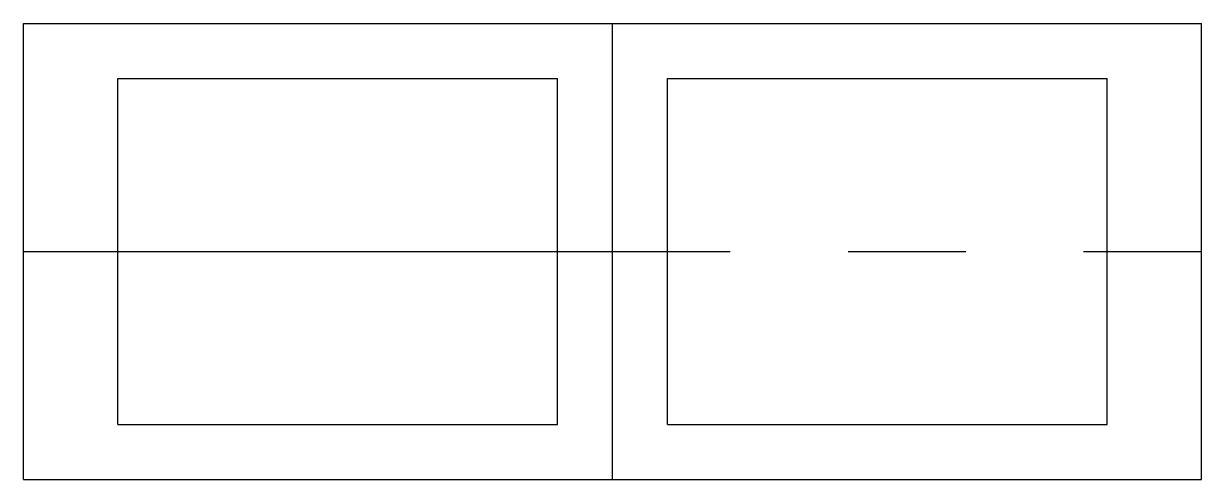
# Model space of a CAD drawing. Extents: x 19034 to 73803, y 21953 to 127295.
# Drawn here: x 73728 to 73803, y 127266.4 to 127295.4 of the extents above.
import ezdxf

# ---------------------------------------------------------------- set-up
doc = ezdxf.new("R2010")
doc.units = 0
doc.header["$LTSCALE"] = 0.6
doc.header["$MEASUREMENT"] = 0
doc.linetypes.add('CENTER2', pattern=[1.125, 0.75, -0.125, 0.125, -0.125])
doc.linetypes.add('D-1', pattern=[34, 30, -1.5, 1, -1.5])
doc.layers.get('0').update_dxf_attribs({"linetype": 'CONTINUOUS'})
doc.layers.add('2', color=2, linetype='D-1')

msp = doc.modelspace()

# ---------------------------------------------------------------- linework, layer by layer
at = {"linetype": 'ByBlock'}
msp.add_line((73727.97786, 127295.42959), (73802.97786, 127295.42959), dxfattribs=at)
at = {"layer": '2', "color": 0, "linetype": 'ByBlock', "ltscale": 100}
for p, q in [((73727.97786, 127266.42959), (73727.97786, 127295.42959)), ((73802.97786, 127266.42959), (73802.97786, 127295.42959)), ((73733.97786, 127291.92959), (73761.97786, 127291.92959)), ((73733.97786, 127269.92959), (73733.97786, 127291.92959)), ((73733.97786, 127291.92959), (73761.97786, 127291.92959)), ((73733.97786, 127269.92959), (73733.97786, 127291.92959)), ((73761.97786, 127269.92959), (73761.97786, 127291.92959)), ((73761.97786, 127269.92959), (73761.97786, 127291.92959)), ((73768.97786, 127291.92959), (73796.97786, 127291.92959)), ((73768.97786, 127269.92959), (73768.97786, 127291.92959)), ((73768.97786, 127291.92959), (73796.97786, 127291.92959)), ((73768.97786, 127269.92959), (73768.97786, 127291.92959)), ((73796.97786, 127269.92959), (73796.97786, 127291.92959)), ((73796.97786, 127269.92959), (73796.97786, 127291.92959)), ((73733.97786, 127269.92959), (73761.97786, 127269.92959)), ((73733.97786, 127269.92959), (73761.97786, 127269.92959)), ((73768.97786, 127269.92959), (73796.97786, 127269.92959)), ((73768.97786, 127269.92959), (73796.97786, 127269.92959)), ((73727.97786, 127266.42959), (73802.97786, 127266.42959))]:
    msp.add_line(p, q, dxfattribs=at)
at = {"layer": '2', "color": 3, "linetype": 'CENTER2', "ltscale": 100}
msp.add_line((73765.47786, 127266.42959), (73765.47786, 127295.42959), dxfattribs=at)
at = {"layer": '2', "color": 2, "linetype": 'CENTER2', "ltscale": 100}
msp.add_line((73727.97786, 127280.92959), (73802.97786, 127280.92959), dxfattribs=at)

doc.saveas('drawing.dxf')
